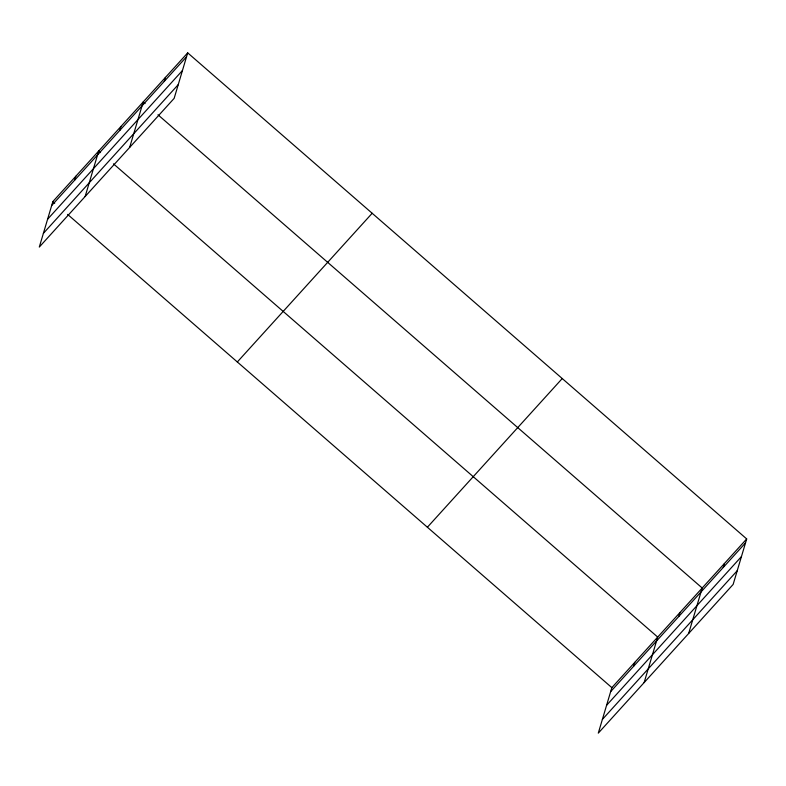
<?xml version="1.0" encoding="UTF-8"?>
<svg xmlns="http://www.w3.org/2000/svg" width="786" height="786" viewBox="0 0 786 786"><rect width="100%" height="100%" fill="white"/><g stroke="black" fill="none" stroke-linecap="round" stroke-linejoin="round"><path stroke-width="1.18" d="M187.707 52.868L52.858 201.57L39.3 247.059L174.148 98.358L187.707 52.868L746.7 538.941L733.142 584.43L598.293 733.132L611.852 687.642L746.7 538.941M74.611 180.24L75.78 176.29M85.143 196.5L98.712 151.01L100.549 152.612M119.786 130.417L120.956 126.477M129.651 147.424L143.209 101.944L145.056 103.546M164.284 81.351L165.453 77.401M633.604 666.312L634.774 662.362M644.137 682.572L657.705 637.082L113.469 163.842M678.78 616.489L679.949 612.549M688.644 633.496L702.203 588.016L157.966 114.776M723.277 567.423L724.446 563.474M51.689 205.519L186.528 56.808M47.602 219.225L182.44 70.524M43.387 233.354L178.235 84.642M237.333 361.973L372.171 213.271M427.388 527.239L562.236 378.538M610.683 691.592L745.521 542.88M606.596 705.297L741.434 556.596M602.381 719.426L737.229 570.715M52.858 201.57L54.706 203.181M67.616 214.401L611.852 687.642"/></g></svg>
